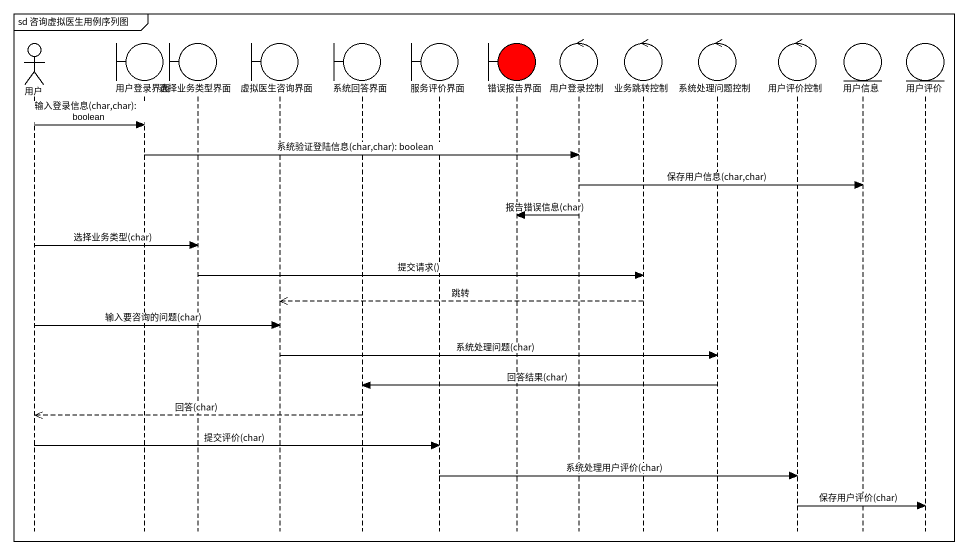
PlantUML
@startuml
mainframe sd 咨询虚拟医生用例序列图
hide footbox
actor 用户
boundary 用户登录界面
boundary 选择业务类型界面
boundary 虚拟医生咨询界面
boundary 系统回答界面
boundary 服务评价界面
boundary 错误报告界面 #FF0000
control 用户登录控制
control 业务跳转控制
control 系统处理问题控制
control 用户评价控制
entity 用户信息
entity 用户评价

用户 -> 用户登录界面 : 输入登录信息(char,char): boolean
用户登录界面 -> 用户登录控制 : 系统验证登陆信息(char,char): boolean
用户登录控制 -> 用户信息 : 保存用户信息(char,char)
用户登录控制 -> 错误报告界面 : 报告错误信息(char)
用户 -> 选择业务类型界面 : 选择业务类型(char)
选择业务类型界面 -> 业务跳转控制 : 提交请求()
业务跳转控制 -->> 虚拟医生咨询界面 : 跳转
用户 -> 虚拟医生咨询界面 : 输入要咨询的问题(char)
虚拟医生咨询界面 -> 系统处理问题控制 : 系统处理问题(char)
系统处理问题控制 -> 系统回答界面 : 回答结果(char)
系统回答界面 -->> 用户 : 回答(char)
用户 -> 服务评价界面 : 提交评价(char)
服务评价界面 -> 用户评价控制 : 系统处理用户评价(char)
用户评价控制 -> 用户评价 : 保存用户评价(char)
@enduml
